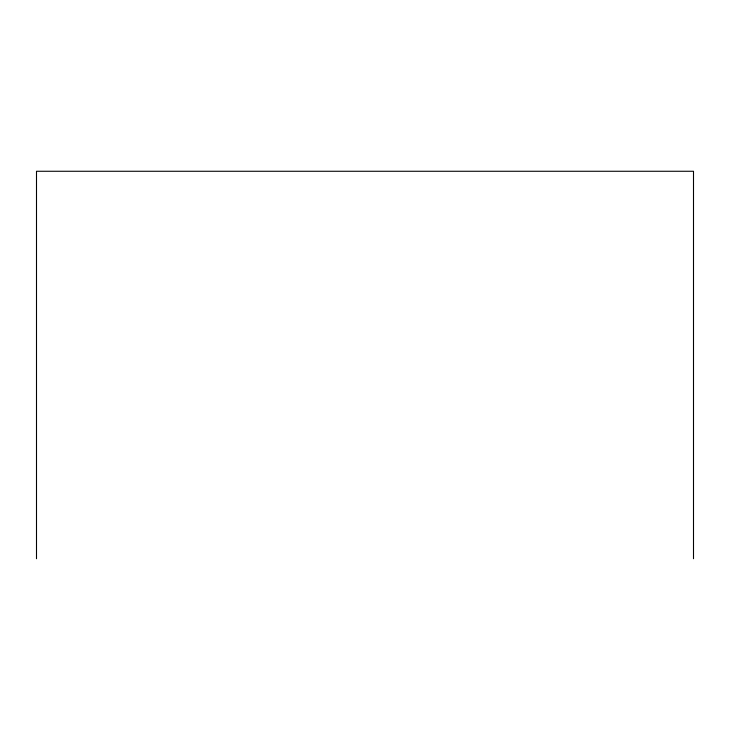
<?xml version="1.0" encoding="UTF-8"?>
<svg xmlns="http://www.w3.org/2000/svg" width="730" height="730" viewBox="0 0 730 730"><rect width="100%" height="100%" fill="white"/><g stroke="black" fill="none" stroke-linecap="round" stroke-linejoin="round"><path stroke-width="1.09" d="M693.5 558.733L693.5 171.267L36.5 171.267L36.5 558.733"/></g></svg>
